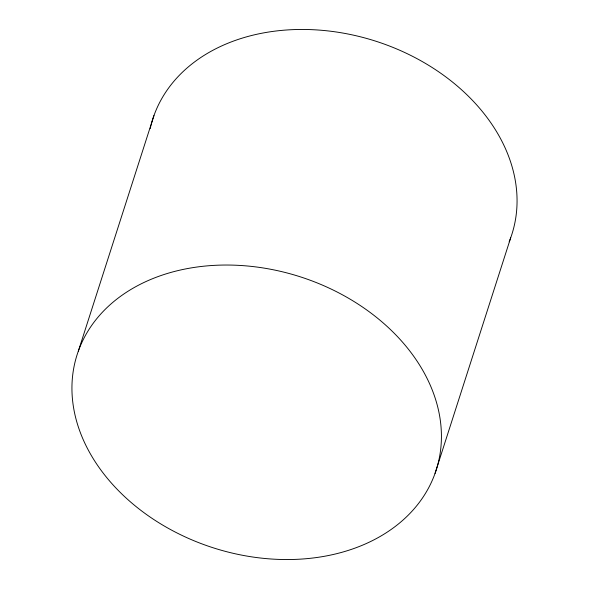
<?xml version="1.0" encoding="UTF-8"?>
<svg xmlns="http://www.w3.org/2000/svg" width="589" height="589" viewBox="0 0 589 589"><rect width="100%" height="100%" fill="white"/><g stroke="black" fill="none" stroke-linecap="round" stroke-linejoin="round"><path stroke-width="0.88" d="M78.322 351.162L153.957 115.577M435.043 473.423A188.576 142.317 17.8 0 0 209.183 265.705A188.576 142.317 17.8 0 0 125.818 497.749A188.576 142.317 17.8 0 0 435.043 473.423L510.678 237.838M151.189 124.47A188.576 142.317 17.8 0 1 377.262 41.672A188.576 142.317 17.8 0 1 509.168 241.799M150.188 128.586A188.576 142.317 17.8 0 1 150.975 125.288"/></g></svg>
